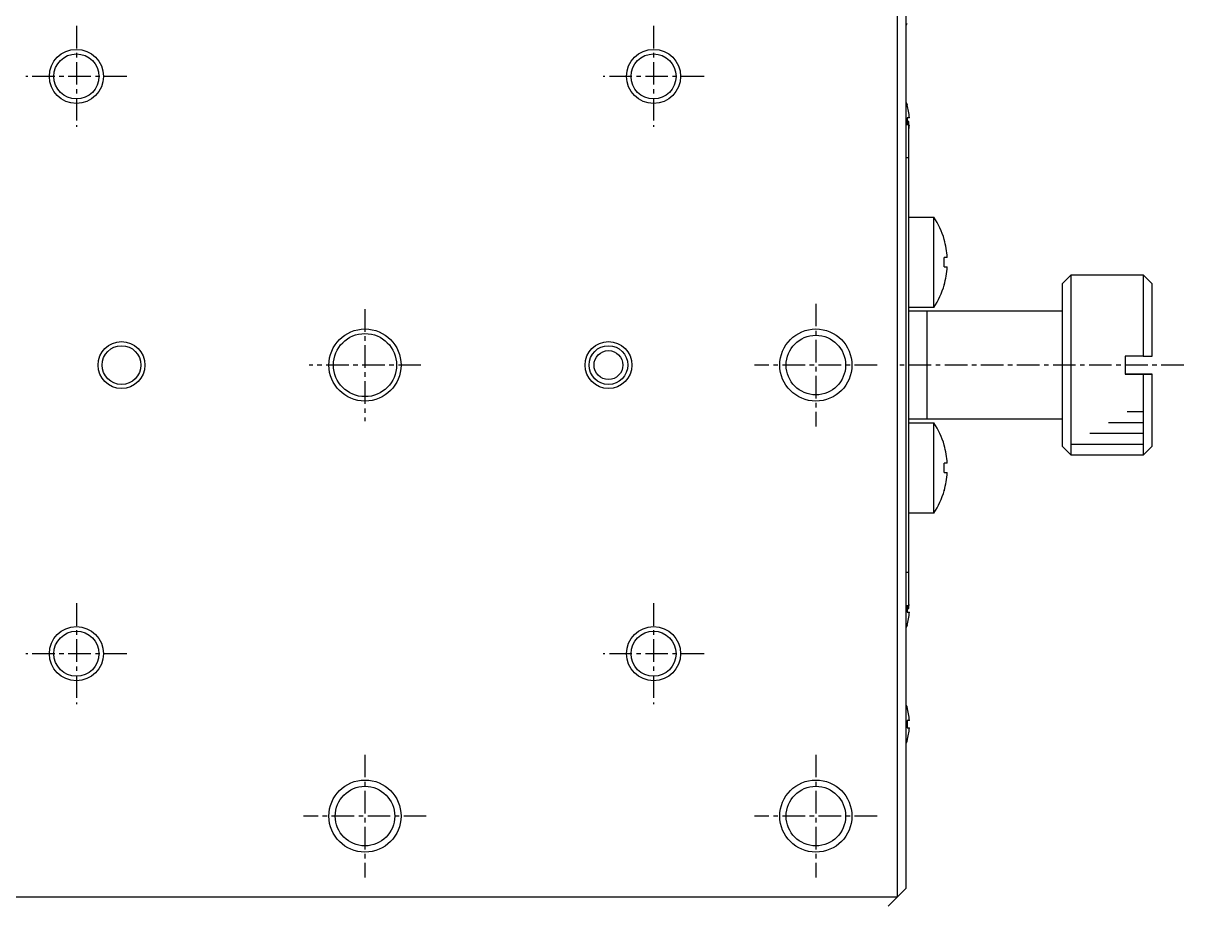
# Model space of a CAD drawing. Extents: x 79 to 238, y 76 to 229.
# Drawn here: x 173.5 to 237.9, y 145.2 to 193.9 of the extents above; entities that cross this region are included whole.
import ezdxf

# ---------------------------------------------------------------- set-up
doc = ezdxf.new("R2010")
doc.units = 0
doc.linetypes.add('CENTER', pattern=[2, 1.25, -0.25, 0.25, -0.25])
doc.layers.get('0').update_dxf_attribs({"linetype": 'CONTINUOUS'})
doc.layers.add('CENTER', color=1, linetype='CENTER')

msp = doc.modelspace()

# ---------------------------------------------------------------- linework, layer by layer
at = {"color": 7, "linetype": 'CONTINUOUS'}
for p, q in [((221.951, 204.453), (221.951, 145.453)), ((222.451, 145.953), (222.451, 203.953)), ((222.507, 189.403), (222.507, 189.382)), ((222.507, 189.403), (222.507, 189.382)), ((222.638, 188.653), (222.507, 188.653)), ((222.507, 188.653), (222.507, 188.253)), ((222.507, 188.453), (222.601, 188.453)), ((222.601, 188.453), (222.507, 188.453)), ((222.601, 186.453), (222.601, 188.453)), ((222.601, 188.253), (222.638, 188.253)), ((222.601, 180.653), (222.601, 186.453)), ((222.601, 183.153), (223.993, 183.153)), ((223.993, 178.153), (223.993, 183.153)), ((224.57, 181.915), (224.563, 181.911)), ((224.736, 180.913), (224.563, 180.913)), ((222.601, 169.253), (222.601, 180.653)), ((224.563, 180.393), (224.736, 180.393)), ((231.101, 179.453), (231.601, 179.953)), ((231.601, 179.953), (235.601, 179.953)), ((231.601, 169.953), (231.601, 179.953)), ((235.601, 179.953), (235.601, 175.453)), ((235.601, 179.953), (236.101, 179.453)), ((224.563, 179.394), (224.57, 179.391)), ((224.563, 179.394), (224.57, 179.391)), ((231.101, 179.453), (231.101, 170.453)), ((231.101, 179.453), (231.101, 177.953)), ((236.101, 175.453), (236.101, 179.453)), ((223.993, 178.153), (222.601, 178.153)), ((222.601, 177.953), (223.601, 177.953)), ((223.601, 177.953), (223.601, 171.953)), ((223.601, 177.953), (223.601, 171.953)), ((223.601, 177.953), (231.101, 177.953)), ((231.101, 177.953), (231.101, 171.953)), ((231.101, 177.953), (231.101, 174.953)), ((235.601, 175.453), (234.601, 175.453)), ((234.601, 175.453), (234.601, 174.453)), ((235.601, 175.453), (236.101, 175.453)), ((231.101, 174.953), (231.101, 171.953)), ((234.601, 174.453), (235.601, 174.453)), ((235.601, 174.453), (234.601, 174.453)), ((235.601, 174.453), (236.101, 174.453)), ((236.101, 174.453), (235.601, 174.453)), ((235.601, 174.453), (235.601, 169.953)), ((236.101, 170.453), (236.101, 174.453)), ((223.601, 171.953), (222.601, 171.953)), ((231.101, 171.953), (223.601, 171.953)), ((231.101, 171.953), (231.101, 170.453)), ((222.601, 171.753), (223.993, 171.753)), ((223.993, 166.753), (223.993, 171.753)), ((224.57, 170.515), (224.563, 170.511)), ((231.601, 169.953), (231.101, 170.453)), ((235.601, 169.953), (231.601, 169.953)), ((236.101, 170.453), (235.601, 169.953)), ((222.601, 168.178), (222.601, 169.253)), ((224.736, 169.513), (224.563, 169.513)), ((224.563, 168.993), (224.736, 168.993)), ((222.601, 163.453), (222.601, 168.178)), ((224.563, 167.994), (224.57, 167.991)), ((224.563, 167.994), (224.57, 167.991)), ((223.993, 166.753), (222.601, 166.753)), ((222.601, 161.453), (222.601, 163.453)), ((222.507, 161.653), (222.507, 161.253)), ((222.638, 161.653), (222.601, 161.653)), ((222.507, 161.453), (222.601, 161.453)), ((222.507, 161.253), (222.638, 161.253)), ((222.507, 160.524), (222.507, 160.503)), ((222.507, 160.524), (222.507, 160.503)), ((222.507, 156.003), (222.507, 155.982)), ((222.507, 155.253), (222.507, 154.853)), ((222.638, 155.253), (222.507, 155.253)), ((222.507, 154.853), (222.638, 154.853)), ((222.507, 154.124), (222.507, 154.103)), ((221.951, 145.453), (162.951, 145.453)), ((221.951, 145.453), (221.451, 144.953)), ((222.451, 145.953), (221.951, 145.453))]:
    msp.add_line(p, q, dxfattribs=at)
at = {"color": 9, "linetype": 'CONTINUOUS'}
for p, q in [((222.451, 186.453), (222.601, 186.453)), ((222.601, 163.453), (222.451, 163.453))]:
    msp.add_line(p, q, dxfattribs=at)
at = {"color": 3, "linetype": 'CONTINUOUS'}
for p, q in [((235.601, 172.353), (234.719, 172.353)), ((235.601, 171.753), (233.679, 171.753)), ((235.601, 170.553), (231.601, 170.553)), ((235.601, 171.153), (232.64, 171.153))]:
    msp.add_line(p, q, dxfattribs=at)
at = {"color": 7, "linetype": 'CONTINUOUS'}
for points in [[(224.563, 180.393, 0), (224.564, 180.397, 0), (224.564, 180.401, 0), (224.564, 180.405, 0), (224.564, 180.409, 0), (224.564, 180.413, 0), (224.565, 180.417, 0), (224.565, 180.421, 0), (224.565, 180.425, 0), (224.565, 180.429, 0), (224.565, 180.433, 0), (224.566, 180.437, 0), (224.566, 180.442, 0), (224.566, 180.446, 0), (224.566, 180.45, 0), (224.566, 180.454, 0), (224.566, 180.458, 0), (224.567, 180.462, 0), (224.567, 180.466, 0), (224.567, 180.47, 0), (224.567, 180.474, 0), (224.567, 180.478, 0), (224.567, 180.482, 0), (224.567, 180.486, 0), (224.568, 180.49, 0), (224.568, 180.494, 0), (224.568, 180.498, 0), (224.568, 180.502, 0), (224.568, 180.507, 0), (224.568, 180.511, 0), (224.568, 180.515, 0), (224.568, 180.519, 0), (224.569, 180.523, 0), (224.569, 180.527, 0), (224.569, 180.531, 0), (224.569, 180.535, 0), (224.569, 180.539, 0), (224.569, 180.543, 0), (224.569, 180.547, 0), (224.569, 180.551, 0), (224.569, 180.555, 0), (224.569, 180.559, 0), (224.569, 180.563, 0), (224.57, 180.567, 0), (224.57, 180.572, 0), (224.57, 180.576, 0), (224.57, 180.58, 0), (224.57, 180.584, 0), (224.57, 180.588, 0), (224.57, 180.592, 0), (224.57, 180.596, 0), (224.57, 180.6, 0), (224.57, 180.604, 0), (224.57, 180.608, 0), (224.57, 180.612, 0), (224.57, 180.616, 0), (224.57, 180.62, 0), (224.57, 180.624, 0), (224.57, 180.628, 0), (224.57, 180.633, 0), (224.57, 180.637, 0), (224.57, 180.641, 0), (224.57, 180.645, 0), (224.57, 180.649, 0), (224.57, 180.653, 0), (224.57, 180.657, 0), (224.57, 180.661, 0), (224.57, 180.665, 0), (224.57, 180.669, 0), (224.57, 180.673, 0), (224.57, 180.677, 0), (224.57, 180.681, 0), (224.57, 180.685, 0), (224.57, 180.689, 0), (224.57, 180.693, 0), (224.57, 180.698, 0), (224.57, 180.702, 0), (224.57, 180.706, 0), (224.57, 180.71, 0), (224.57, 180.714, 0), (224.57, 180.718, 0), (224.57, 180.722, 0), (224.57, 180.726, 0), (224.57, 180.73, 0), (224.57, 180.734, 0), (224.57, 180.738, 0), (224.569, 180.742, 0), (224.569, 180.746, 0), (224.569, 180.75, 0), (224.569, 180.754, 0), (224.569, 180.759, 0), (224.569, 180.763, 0), (224.569, 180.767, 0), (224.569, 180.771, 0), (224.569, 180.775, 0), (224.569, 180.779, 0), (224.569, 180.783, 0), (224.568, 180.787, 0), (224.568, 180.791, 0), (224.568, 180.795, 0), (224.568, 180.799, 0), (224.568, 180.803, 0), (224.568, 180.807, 0), (224.568, 180.811, 0), (224.568, 180.815, 0), (224.567, 180.819, 0), (224.567, 180.824, 0), (224.567, 180.828, 0), (224.567, 180.832, 0), (224.567, 180.836, 0), (224.567, 180.84, 0), (224.567, 180.844, 0), (224.566, 180.848, 0), (224.566, 180.852, 0), (224.566, 180.856, 0), (224.566, 180.86, 0), (224.566, 180.864, 0), (224.566, 180.868, 0), (224.565, 180.872, 0), (224.565, 180.876, 0), (224.565, 180.88, 0), (224.565, 180.884, 0), (224.565, 180.888, 0), (224.564, 180.893, 0), (224.564, 180.897, 0), (224.564, 180.901, 0), (224.564, 180.905, 0), (224.564, 180.909, 0), (224.563, 180.913, 0)], [(224.563, 168.993, 0), (224.564, 168.997, 0), (224.564, 169.001, 0), (224.564, 169.005, 0), (224.564, 169.009, 0), (224.564, 169.013, 0), (224.565, 169.017, 0), (224.565, 169.021, 0), (224.565, 169.025, 0), (224.565, 169.029, 0), (224.565, 169.033, 0), (224.566, 169.037, 0), (224.566, 169.042, 0), (224.566, 169.046, 0), (224.566, 169.05, 0), (224.566, 169.054, 0), (224.566, 169.058, 0), (224.567, 169.062, 0), (224.567, 169.066, 0), (224.567, 169.07, 0), (224.567, 169.074, 0), (224.567, 169.078, 0), (224.567, 169.082, 0), (224.567, 169.086, 0), (224.568, 169.09, 0), (224.568, 169.094, 0), (224.568, 169.098, 0), (224.568, 169.102, 0), (224.568, 169.107, 0), (224.568, 169.111, 0), (224.568, 169.115, 0), (224.568, 169.119, 0), (224.569, 169.123, 0), (224.569, 169.127, 0), (224.569, 169.131, 0), (224.569, 169.135, 0), (224.569, 169.139, 0), (224.569, 169.143, 0), (224.569, 169.147, 0), (224.569, 169.151, 0), (224.569, 169.155, 0), (224.569, 169.159, 0), (224.569, 169.163, 0), (224.57, 169.167, 0), (224.57, 169.172, 0), (224.57, 169.176, 0), (224.57, 169.18, 0), (224.57, 169.184, 0), (224.57, 169.188, 0), (224.57, 169.192, 0), (224.57, 169.196, 0), (224.57, 169.2, 0), (224.57, 169.204, 0), (224.57, 169.208, 0), (224.57, 169.212, 0), (224.57, 169.216, 0), (224.57, 169.22, 0), (224.57, 169.224, 0), (224.57, 169.228, 0), (224.57, 169.233, 0), (224.57, 169.237, 0), (224.57, 169.241, 0), (224.57, 169.245, 0), (224.57, 169.249, 0), (224.57, 169.253, 0), (224.57, 169.257, 0), (224.57, 169.261, 0), (224.57, 169.265, 0), (224.57, 169.269, 0), (224.57, 169.273, 0), (224.57, 169.277, 0), (224.57, 169.281, 0), (224.57, 169.285, 0), (224.57, 169.289, 0), (224.57, 169.293, 0), (224.57, 169.298, 0), (224.57, 169.302, 0), (224.57, 169.306, 0), (224.57, 169.31, 0), (224.57, 169.314, 0), (224.57, 169.318, 0), (224.57, 169.322, 0), (224.57, 169.326, 0), (224.57, 169.33, 0), (224.57, 169.334, 0), (224.57, 169.338, 0), (224.569, 169.342, 0), (224.569, 169.346, 0), (224.569, 169.35, 0), (224.569, 169.354, 0), (224.569, 169.359, 0), (224.569, 169.363, 0), (224.569, 169.367, 0), (224.569, 169.371, 0), (224.569, 169.375, 0), (224.569, 169.379, 0), (224.569, 169.383, 0), (224.568, 169.387, 0), (224.568, 169.391, 0), (224.568, 169.395, 0), (224.568, 169.399, 0), (224.568, 169.403, 0), (224.568, 169.407, 0), (224.568, 169.411, 0), (224.568, 169.415, 0), (224.567, 169.419, 0), (224.567, 169.424, 0), (224.567, 169.428, 0), (224.567, 169.432, 0), (224.567, 169.436, 0), (224.567, 169.44, 0), (224.567, 169.444, 0), (224.566, 169.448, 0), (224.566, 169.452, 0), (224.566, 169.456, 0), (224.566, 169.46, 0), (224.566, 169.464, 0), (224.566, 169.468, 0), (224.565, 169.472, 0), (224.565, 169.476, 0), (224.565, 169.48, 0), (224.565, 169.484, 0), (224.565, 169.488, 0), (224.564, 169.493, 0), (224.564, 169.497, 0), (224.564, 169.501, 0), (224.564, 169.505, 0), (224.564, 169.509, 0), (224.563, 169.513, 0)]]:
    msp.add_polyline3d(points, dxfattribs=at)
at = {"color": 3, "linetype": 'CONTINUOUS'}
for centre, radius in [((176.451, 190.953), 1.5), ((208.451, 190.953), 1.5), ((217.451, 174.953), 2), ((178.951, 174.953), 1.3), ((205.951, 174.953), 1.3), ((176.451, 158.953), 1.5), ((208.451, 158.953), 1.5), ((192.451, 149.953), 2), ((217.451, 149.953), 2)]:
    msp.add_circle(centre, radius, dxfattribs=at)
at = {"color": 7, "linetype": 'CONTINUOUS'}
for centre, radius in [((176.451, 190.953), 1.25), ((208.451, 190.953), 1.25), ((192.451, 174.953), 2), ((192.451, 174.953), 1.75), ((217.451, 174.953), 1.65), ((178.951, 174.953), 1.075), ((205.951, 174.953), 1.075), ((205.951, 174.953), 0.8), ((176.451, 158.953), 1.25), ((208.451, 158.953), 1.25), ((192.451, 149.953), 1.65), ((217.451, 149.953), 1.65)]:
    msp.add_circle(centre, radius, dxfattribs=at)
for centre, radius, start, end in [((219.451, 194.853), 3.2, 339.63586, 342.72999), ((219.451, 188.453), 3.2, 17.27001, 20.36414), ((219.451, 188.453), 3.194, 3.59035, 16.90526), ((219.451, 188.453), 3.194, 350.50613, 356.40965), ((220.251, 180.653), 4.5, 16.28584, 33.74899), ((220.251, 180.653), 4.492, 3.31782, 16.26943), ((220.251, 180.653), 4.492, 343.73057, 356.68218), ((220.251, 180.653), 4.5, 326.25101, 343.71416), ((220.251, 169.253), 4.5, 16.28584, 33.74899), ((220.251, 169.253), 4.492, 3.31782, 16.26943), ((220.251, 169.253), 4.492, 343.73057, 356.68218), ((220.251, 169.253), 4.5, 326.25101, 343.71416), ((219.451, 161.453), 3.194, 343.09474, 356.40965), ((219.451, 161.453), 3.2, 339.63586, 342.72999), ((219.451, 155.053), 3.2, 17.27001, 20.36414), ((219.451, 155.053), 3.194, 3.59035, 16.90526), ((219.451, 155.053), 3.194, 343.09474, 356.40965), ((219.451, 155.053), 3.2, 339.63586, 342.72999)]:
    msp.add_arc(centre, radius, start, end, dxfattribs=at)
at = {"layer": 'CENTER', "color": 1, "linetype": 'CENTER'}
for p, q in [((176.451, 193.753), (176.451, 188.153)), ((208.451, 193.753), (208.451, 188.153)), ((179.251, 190.953), (173.651, 190.953)), ((211.251, 190.953), (205.651, 190.953)), ((217.451, 178.353), (217.451, 171.553)), ((192.451, 178.053), (192.451, 171.853)), ((195.551, 174.953), (189.351, 174.953)), ((220.851, 174.953), (214.051, 174.953)), ((237.851, 174.953), (221.851, 174.953)), ((176.451, 161.753), (176.451, 156.153)), ((208.451, 161.753), (208.451, 156.153)), ((179.251, 158.953), (173.651, 158.953)), ((211.251, 158.953), (205.651, 158.953)), ((192.451, 153.353), (192.451, 146.553)), ((217.451, 153.353), (217.451, 146.553)), ((195.851, 149.953), (189.051, 149.953)), ((220.851, 149.953), (214.051, 149.953))]:
    msp.add_line(p, q, dxfattribs=at)

doc.saveas('drawing.dxf')
